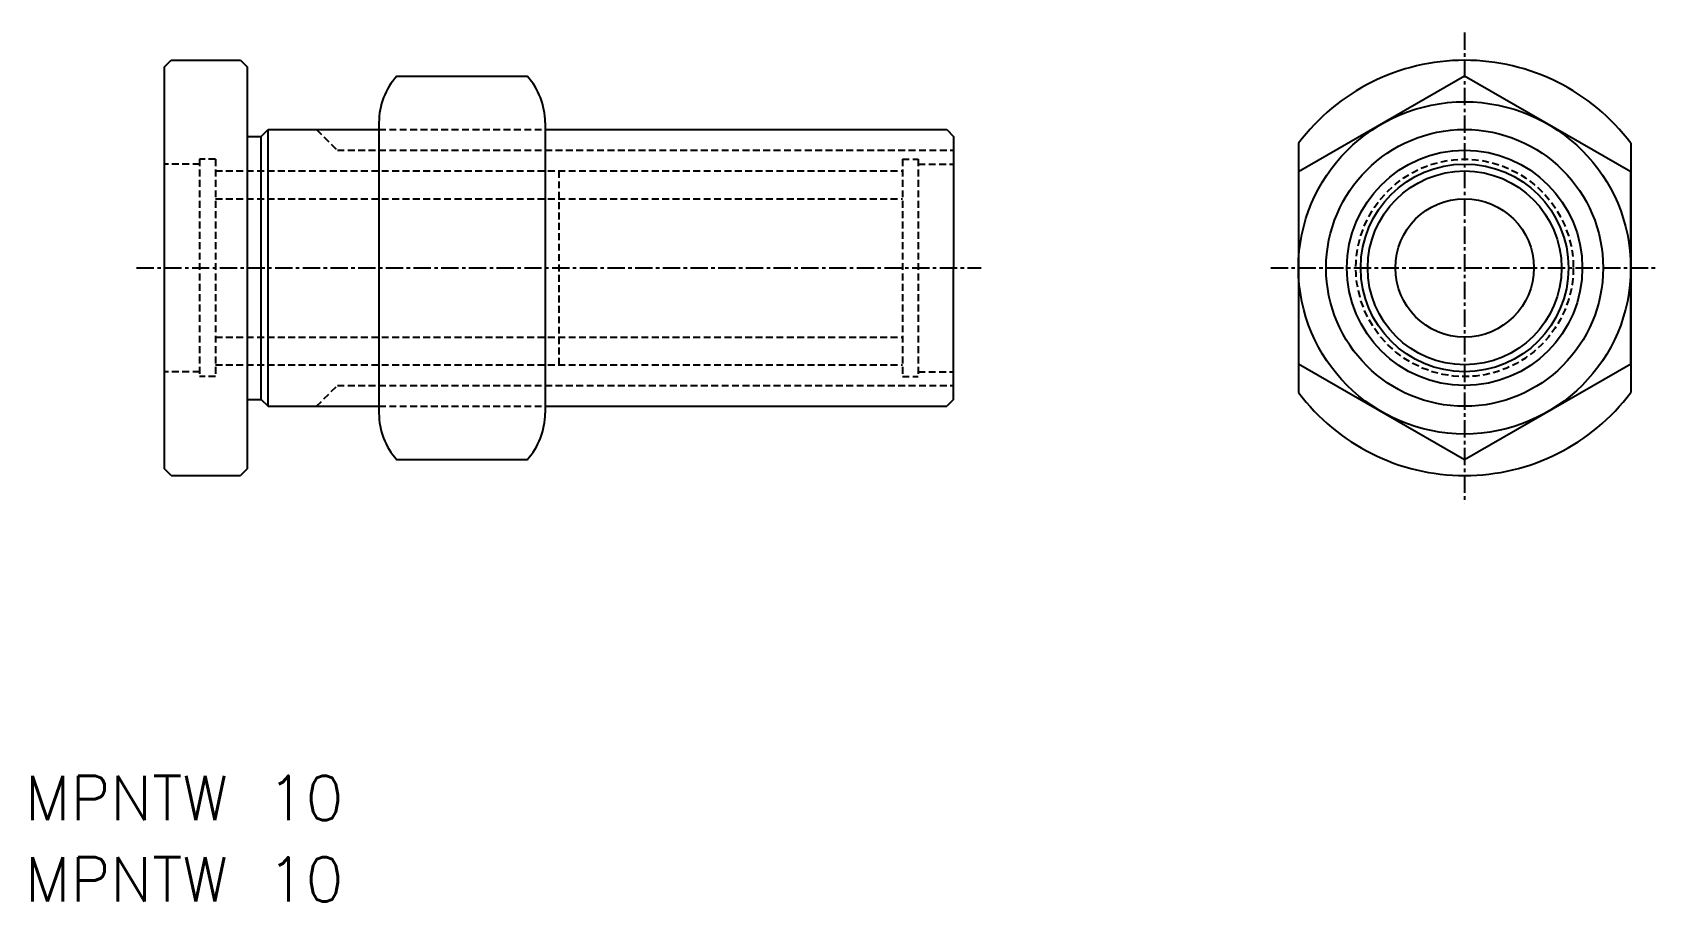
# Model space of a CAD drawing. Extents: x 63 to 181, y -122 to -60.
import ezdxf

# ---------------------------------------------------------------- set-up
doc = ezdxf.new("R2010")
doc.units = 0
doc.linetypes.add('CENTER', pattern=[2, 1.25, -0.25, 0.25, -0.25])
doc.linetypes.add('DASHED', pattern=[0.75, 0.5, -0.25])
doc.layers.get('0').update_dxf_attribs({"linetype": 'CONTINUOUS'})
doc.layers.add('CENTER', color=1, linetype='CENTER')
doc.styles.get("Standard").update_dxf_attribs({"font": 'txt.shx', "bigfont": 'bigfont.shx'})

msp = doc.modelspace()

# ---------------------------------------------------------------- linework, layer by layer
at = {"color": 7, "linetype": 'CONTINUOUS'}
for p, q in [((72.62, -62.01), (73.12, -61.51)), ((72.62, -62.01), (72.62, -91.01)), ((73.12, -61.51), (78.12, -61.51)), ((78.12, -61.51), (78.62, -62.01)), ((78.62, -91.01), (78.62, -62.01)), ((89.42, -62.65), (98.83, -62.65)), ((79.62, -67.01), (80.12, -66.51)), ((80.12, -66.51), (88.12, -66.51)), ((80.12, -86.51), (80.12, -66.51)), ((88.12, -66.01), (88.12, -87.01)), ((100.12, -66.01), (100.12, -87.01)), ((100.12, -66.51), (129.12, -66.51)), ((129.12, -66.51), (129.62, -67.01)), ((78.62, -67.01), (79.62, -67.01)), ((79.62, -86.01), (79.62, -67.01)), ((129.62, -67.01), (129.62, -76.51)), ((154.52, -67.51), (154.52, -85.51)), ((178.52, -67.51), (178.52, -85.51)), ((129.62, -86.01), (129.62, -76.51)), ((78.62, -86.01), (79.62, -86.01)), ((79.62, -86.01), (80.12, -86.51)), ((80.12, -86.51), (88.12, -86.51)), ((100.12, -86.51), (129.12, -86.51)), ((129.62, -86.01), (129.12, -86.51)), ((89.42, -90.36), (98.83, -90.36)), ((73.12, -91.51), (72.62, -91.01)), ((73.12, -91.51), (78.12, -91.51)), ((78.62, -91.01), (78.12, -91.51))]:
    msp.add_line(p, q, dxfattribs=at)
at = {"color": 3, "linetype": 'DASHED'}
for p, q in [((83.62, -66.51), (85.12, -68.01)), ((88.12, -66.51), (100.12, -66.51)), ((85.12, -68.01), (129.62, -68.01)), ((75.17, -69.01), (72.62, -69.01)), ((76.32, -68.66), (75.17, -68.66)), ((75.17, -68.66), (75.17, -84.36)), ((76.32, -68.66), (76.32, -84.36)), ((125.92, -68.66), (127.07, -68.66)), ((125.92, -68.66), (125.92, -84.36)), ((127.07, -68.66), (127.07, -84.36)), ((127.07, -69.01), (129.62, -69.01)), ((76.32, -69.51), (125.92, -69.51)), ((101.12, -69.51), (101.12, -83.51)), ((76.32, -71.51), (125.92, -71.51)), ((76.32, -81.51), (125.92, -81.51)), ((75.17, -84.01), (72.62, -84.01)), ((76.32, -84.36), (75.17, -84.36)), ((76.32, -83.51), (125.92, -83.51)), ((125.92, -84.36), (127.07, -84.36)), ((127.07, -84.01), (129.62, -84.01)), ((83.62, -86.51), (85.12, -85.01)), ((85.12, -85.01), (129.62, -85.01)), ((88.12, -86.51), (100.12, -86.51))]:
    msp.add_line(p, q, dxfattribs=at)
at = {"color": 7, "linetype": 'CONTINUOUS'}
msp.add_lwpolyline([(178.52, -69.58), (166.52, -62.65), (154.52, -69.58), (154.52, -83.43), (166.52, -90.36), (178.52, -83.43)], close=True, dxfattribs=at)
for radius in [12, 10, 7.5, 7, 5]:
    msp.add_circle((166.52, -76.51), radius, dxfattribs=at)
at = {"color": 3, "linetype": 'CONTINUOUS'}
msp.add_circle((166.52, -76.51), 8.5, dxfattribs=at)
at = {"color": 3, "linetype": 'DASHED'}
msp.add_circle((166.52, -76.51), 7.85, dxfattribs=at)
at = {"color": 7, "linetype": 'CONTINUOUS'}
for centre, radius, start, end in [((166.52, -76.51), 15, 36.8699, 143.1301), ((93.12, -66.01), 5, 137.8339, 180), ((95.12, -66.01), 5, 0, 42.1661), ((166.52, -76.51), 15, 216.8699, 323.1301), ((93.12, -87.01), 5, 180, 222.1661), ((95.12, -87.01), 5, 317.8339, 360)]:
    msp.add_arc(centre, radius, start, end, dxfattribs=at)
at = {"layer": 'CENTER', "color": 1, "linetype": 'CENTER'}
for p, q in [((166.52, -59.51), (166.52, -93.51)), ((70.62, -76.51), (131.62, -76.51)), ((152.52, -76.51), (180.52, -76.51))]:
    msp.add_line(p, q, dxfattribs=at)

# ---------------------------------------------------------------- texts
at = {"color": 7, "linetype": 'CONTINUOUS'}
for p in [(62.55, -116.4), (62.55, -122.28)]:
    msp.add_text('MPNTW 10', height=3.2, dxfattribs=at).set_placement(p)

doc.saveas('drawing.dxf')
